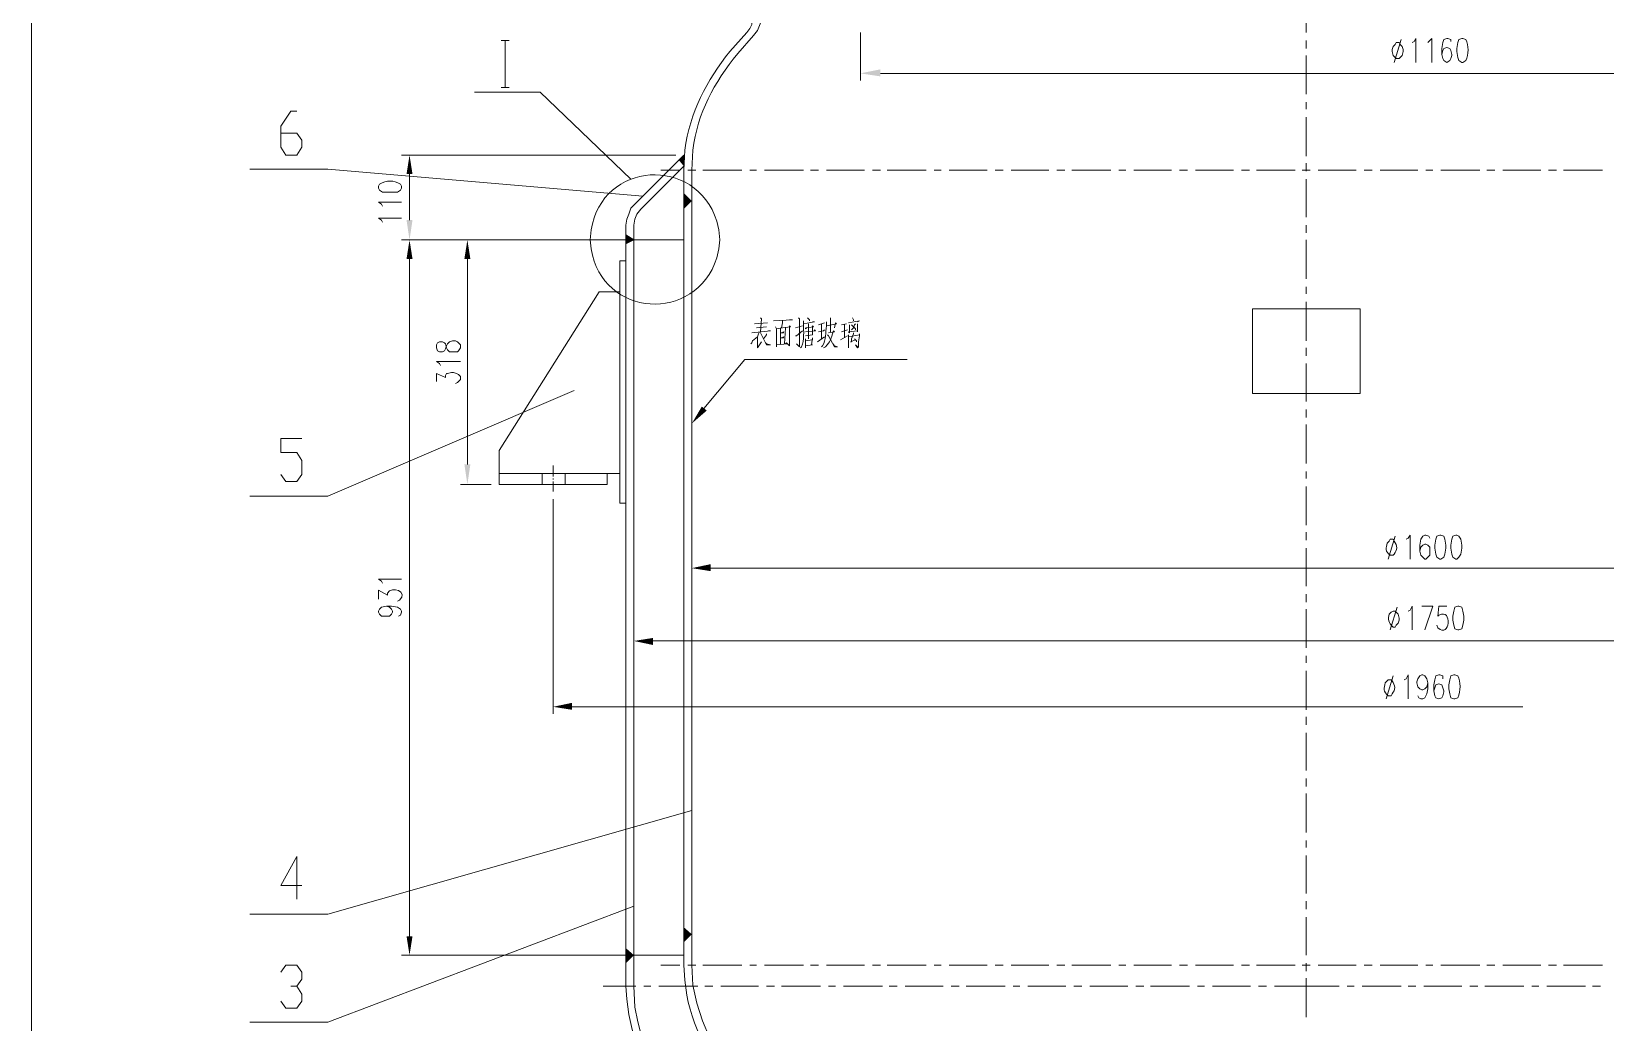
# Model space of a CAD drawing. Header units: millimetres. Extents: x 0 to 819, y 0 to 1152.
# Drawn here: x 43.6 to 327.6, y 778.9 to 957.7 of the extents above; entities that cross this region are included whole.
import ezdxf

# ---------------------------------------------------------------- set-up
doc = ezdxf.new("R2010")
doc.units = ezdxf.units.MM
doc.layers.add('1', color=7, linetype='Continuous')

msp = doc.modelspace()

# ---------------------------------------------------------------- hatches: boundary and pattern name
h = msp.add_hatch(color=0)
h.dxf.hatch_style = 2
h.paths.add_polyline_path([(196.74, 950.901732), (196.74, 949.641732), (193.14, 950.181732)])
h = msp.add_hatch(color=0)
h.dxf.hatch_style = 2
h.paths.add_polyline_path([(111.24, 932.001732), (112.32, 932.001732), (111.78, 935.421732)])
h = msp.add_hatch(color=0)
h.dxf.hatch_style = 2
h.paths.add_polyline_path([(161.28, 933.441732), (161.28, 935.421732), (160.38, 934.521732)])
h = msp.add_hatch(color=0)
h.dxf.hatch_style = 2
h.paths.add_polyline_path([(162.72, 927.141732), (161.28, 928.581732), (161.28, 925.701732)])
h = msp.add_hatch(color=0)
h.dxf.hatch_style = 2
h.paths.add_polyline_path([(111.24, 923.721732), (112.32, 923.721732), (111.78, 920.121732)])
h = msp.add_hatch(color=0)
h.dxf.hatch_style = 2
h.paths.add_polyline_path([(150.84, 921.021732), (150.84, 920.121732), (152.28, 920.121732)])
h = msp.add_hatch(color=0)
h.dxf.hatch_style = 2
h.paths.add_polyline_path([(111.24, 916.701732), (112.32, 916.701732), (111.78, 920.121732)])
h = msp.add_hatch(color=0)
h.dxf.hatch_style = 2
h.paths.add_polyline_path([(121.68, 916.701732), (122.76, 916.701732), (122.22, 920.121732)])
h = msp.add_hatch(color=0)
h.dxf.hatch_style = 2
h.paths.add_polyline_path([(150.84, 920.121732), (152.28, 920.121732)])
h = msp.add_hatch(color=0)
h.dxf.hatch_style = 2
h.paths.add_polyline_path([(150.84, 920.121732), (152.28, 920.121732)])
h = msp.add_hatch(color=0)
h.dxf.hatch_style = 2
h.paths.add_polyline_path([(150.84, 920.121732), (152.28, 920.121732), (150.84, 919.401732)])
h = msp.add_hatch(color=0)
h.dxf.hatch_style = 2
h.paths.add_polyline_path([(165.42, 889.341732), (162.72, 887.001732), (164.52, 890.061732)])
h = msp.add_hatch(color=0)
h.dxf.hatch_style = 2
h.paths.add_polyline_path([(121.68, 879.621732), (122.76, 879.621732), (122.22, 876.021732)])
h = msp.add_hatch(color=0)
h.dxf.hatch_style = 2
h.paths.add_polyline_path([(166.14, 861.621732), (166.14, 860.361732), (162.72, 860.901732)])
h = msp.add_hatch(color=0)
h.dxf.hatch_style = 2
h.paths.add_polyline_path([(155.7, 848.301732), (155.7, 847.041732), (152.28, 847.761732)])
h = msp.add_hatch(color=0)
h.dxf.hatch_style = 2
h.paths.add_polyline_path([(141.12, 836.601732), (141.12, 835.341732), (137.7, 835.881732)])
h = msp.add_hatch(color=0)
h.dxf.hatch_style = 2
h.paths.add_polyline_path([(162.72, 794.841732), (161.28, 796.101732), (161.28, 793.401732)])
h = msp.add_hatch(color=0)
h.dxf.hatch_style = 2
h.paths.add_polyline_path([(111.24, 794.481732), (112.32, 794.481732), (111.78, 791.061732)])
h = msp.add_hatch(color=0)
h.dxf.hatch_style = 2
h.paths.add_polyline_path([(152.28, 791.061732), (150.84, 792.321732), (150.84, 789.621732)])

# ---------------------------------------------------------------- linework, layer by layer
at = {"layer": '1', "color": 0, "lineweight": 18}
for points in [[(819, 14.361732), (43.56, 14.361732), (43.56, 1151.601732), (819, 1151.601732), (819, 14.361732)], [(172.62, 957.561732), (173.16, 958.281732), (173.52, 959.001732), (173.52, 959.901732), (173.52, 960.801732), (173.16, 961.701732)], [(173.88, 957.021732), (174.6, 957.921732), (174.96, 958.821732), (175.32, 959.721732), (175.32, 960.801732), (175.14, 961.881732), (174.78, 962.781732)], [(161.28, 935.421732), (152.46, 926.601732)], [(161.28, 933.441732), (153.54, 925.701732)], [(161.28, 932.721732), (161.28, 789.261732)], [(162.72, 932.721732), (162.72, 789.261732)], [(152.46, 926.601732), (151.74, 925.881732), (151.38, 924.801732), (151.02, 923.901732), (150.84, 922.821732)], [(153.54, 925.701732), (152.82, 924.801732), (152.46, 923.901732), (152.28, 922.821732)], [(150.84, 909.141732), (150.84, 922.821732)], [(152.28, 785.481732), (152.28, 922.821732)], [(150.84, 920.121732), (161.28, 920.121732)], [(150.84, 916.341732), (149.76, 916.341732), (149.76, 872.601732)], [(149.76, 910.761732), (145.98, 910.761732), (127.98, 882.141732), (127.98, 876.021732)], [(150.84, 785.481732), (150.84, 910.401732)], [(149.76, 878.001732), (127.98, 878.001732)], [(127.98, 876.021732), (147.42, 876.021732), (147.42, 878.001732)], [(135.72, 876.021732), (135.72, 878.001732)], [(139.86, 876.021732), (139.86, 878.001732)], [(150.84, 872.601732), (149.76, 872.601732)], [(150.84, 791.061732), (161.28, 791.061732)]]:
    msp.add_lwpolyline(points, dxfattribs=at)
at = {"layer": '1', "color": 0, "lineweight": 9}
for points in [[(273.6, 961.521732), (273.6, 957.561732)], [(193.14, 957.561732), (193.14, 948.921732)], [(128.34, 956.121732), (129.78, 956.121732)], [(129.06, 956.121732), (129.06, 947.661732)], [(273.6, 956.121732), (273.6, 954.681732)], [(289.8, 955.761732), (289.62, 955.401732), (289.26, 955.041732), (289.08, 954.501732), (289.08, 954.141732), (289.26, 953.421732), (289.62, 953.061732), (289.8, 952.881732), (290.34, 952.881732), (290.52, 953.061732), (290.88, 953.421732), (291.06, 954.141732), (291.06, 954.501732), (290.88, 955.041732), (290.52, 955.401732), (290.34, 955.761732), (289.8, 955.761732)], [(290.7, 956.301732), (289.44, 952.161732)], [(292.68, 955.761732), (293.04, 955.941732), (293.4, 956.481732), (293.4, 952.161732)], [(295.56, 955.761732), (295.74, 955.941732), (296.28, 956.481732), (296.28, 952.161732)], [(299.7, 955.941732), (299.7, 956.301732), (299.16, 956.481732), (298.98, 956.481732), (298.44, 956.301732), (298.26, 955.761732), (298.08, 954.681732), (298.08, 953.601732), (298.26, 952.881732), (298.44, 952.521732), (298.98, 952.161732), (298.98, 952.161732), (299.52, 952.521732), (299.7, 952.881732), (299.88, 953.421732), (299.88, 953.601732), (299.7, 954.321732), (299.52, 954.681732), (298.98, 954.861732), (298.98, 954.861732), (298.44, 954.681732), (298.26, 954.321732), (298.08, 953.601732)], [(273.6, 953.421732), (273.6, 946.401732)], [(196.74, 950.181732), (347.94, 950.181732)], [(151.74, 931.101732), (135.36, 946.761732), (123.48, 946.761732)], [(128.34, 947.661732), (129.78, 947.661732)], [(88.56, 939.381732), (91.44, 939.381732), (92.34, 938.121732), (92.34, 936.861732), (91.44, 935.421732), (89.46, 935.421732), (88.56, 936.861732), (88.56, 940.641732), (90.36, 943.341732), (91.44, 943.341732)], [(273.6, 944.961732), (273.6, 943.701732)], [(273.6, 942.261732), (273.6, 935.241732)], [(159.84, 935.421732), (110.34, 935.421732)], [(153.9, 928.041732), (97.02, 932.901732), (82.98, 932.901732)], [(111.78, 932.001732), (111.78, 923.721732)], [(157.14, 932.721732), (160.56, 932.721732)], [(162, 932.721732), (163.44, 932.721732)], [(164.7, 932.721732), (171.72, 932.721732)], [(173.16, 932.721732), (174.42, 932.721732)], [(175.86, 932.721732), (182.88, 932.721732)], [(184.14, 932.721732), (185.58, 932.721732)], [(187.02, 932.721732), (193.86, 932.721732)], [(195.3, 932.721732), (196.74, 932.721732)], [(198, 932.721732), (205.02, 932.721732)], [(206.46, 932.721732), (207.72, 932.721732)], [(209.16, 932.721732), (216, 932.721732)], [(217.44, 932.721732), (218.88, 932.721732)], [(220.32, 932.721732), (227.16, 932.721732)], [(228.6, 932.721732), (230.04, 932.721732)], [(231.3, 932.721732), (238.32, 932.721732)], [(239.76, 932.721732), (241.02, 932.721732)], [(242.46, 932.721732), (249.3, 932.721732)], [(250.74, 932.721732), (252.18, 932.721732)], [(253.62, 932.721732), (260.46, 932.721732)], [(261.9, 932.721732), (263.34, 932.721732)], [(264.6, 932.721732), (271.62, 932.721732)], [(272.88, 932.721732), (274.32, 932.721732)], [(273.6, 933.981732), (273.6, 932.541732)], [(275.76, 932.721732), (282.6, 932.721732)], [(284.04, 932.721732), (285.48, 932.721732)], [(286.92, 932.721732), (293.76, 932.721732)], [(295.2, 932.721732), (296.46, 932.721732)], [(297.9, 932.721732), (304.92, 932.721732)], [(306.18, 932.721732), (307.62, 932.721732)], [(309.06, 932.721732), (315.9, 932.721732)], [(317.34, 932.721732), (318.78, 932.721732)], [(320.04, 932.721732), (327.06, 932.721732)], [(273.6, 931.101732), (273.6, 924.261732)], [(106.92, 926.241732), (106.74, 926.601732), (106.2, 926.961732), (110.34, 926.961732)], [(106.92, 923.361732), (106.74, 923.721732), (106.2, 924.081732), (110.34, 924.081732)], [(150.84, 919.401732), (152.28, 920.121732), (150.84, 921.021732)], [(273.6, 922.821732), (273.6, 921.381732)], [(154.62, 920.121732), (110.34, 920.121732)], [(117.9, 920.121732), (110.34, 920.121732)], [(150.84, 920.121732), (120.96, 920.121732)], [(273.6, 920.121732), (273.6, 913.101732)], [(111.78, 916.701732), (111.78, 794.481732)], [(122.22, 916.701732), (122.22, 879.621732)], [(273.6, 911.661732), (273.6, 910.401732)], [(273.6, 908.961732), (273.6, 901.941732)], [(263.88, 907.701732), (263.88, 892.401732), (283.32, 892.401732)], [(263.88, 907.701732), (283.32, 907.701732)], [(283.32, 907.701732), (283.32, 892.401732)], [(174.96, 903.561732), (174.78, 903.201732), (174.6, 902.661732), (173.7, 901.941732), (173.52, 901.581732), (173.34, 901.401732)], [(173.52, 903.381732), (176.94, 903.741732), (176.76, 903.741732), (176.58, 903.741732)], [(174.06, 905.001732), (176.4, 905.181732)], [(174.42, 904.281732), (176.22, 904.461732)], [(175.14, 906.081732), (175.32, 905.901732), (175.14, 903.561732)], [(175.14, 903.381732), (176.22, 901.221732), (176.94, 901.221732), (176.22, 901.401732), (176.04, 901.581732)], [(177.48, 905.541732), (180.9, 905.721732), (180.72, 905.721732), (180.36, 905.721732)], [(177.84, 904.461732), (178.02, 904.101732), (178.02, 901.941732), (178.02, 900.861732), (178.02, 901.221732), (180, 901.401732), (179.82, 901.581732), (179.64, 901.401732)], [(180, 901.401732), (180.36, 901.041732), (180.36, 901.221732), (180.36, 902.841732), (180.36, 904.641732), (180.54, 904.461732), (179.1, 904.281732), (178.02, 904.101732)], [(178.74, 904.281732), (178.74, 901.401732)], [(178.74, 903.381732), (179.28, 903.381732), (179.28, 903.561732), (179.1, 903.381732)], [(179.1, 905.541732), (179.1, 905.181732), (178.92, 904.281732)], [(179.64, 904.281732), (179.46, 901.401732)], [(181.44, 904.281732), (182.7, 904.641732)], [(181.44, 902.841732), (181.44, 902.841732), (181.62, 902.841732), (182.7, 903.741732)], [(181.98, 906.081732), (182.16, 905.901732), (182.16, 905.721732), (182.16, 905.901732), (182.16, 901.401732), (182.16, 900.861732), (181.62, 901.401732)], [(182.88, 905.001732), (184.86, 905.361732), (184.86, 905.361732), (184.5, 905.361732)], [(183.24, 904.281732), (183.24, 904.101732), (183.42, 904.281732), (184.68, 904.461732), (184.5, 904.641732), (184.5, 904.281732), (184.5, 903.021732), (184.5, 903.021732), (183.24, 902.841732)], [(183.24, 903.561732), (185.04, 903.741732), (184.86, 903.921732), (184.86, 903.741732)], [(183.6, 906.081732), (183.96, 905.721732), (183.96, 905.541732)], [(183.78, 905.001732), (183.78, 904.821732), (183.78, 902.301732)], [(186.66, 905.181732), (185.58, 904.821732)], [(186.66, 903.921732), (186.48, 903.741732), (185.58, 903.561732)], [(186.12, 905.001732), (186.12, 902.301732)], [(187.02, 904.641732), (188.82, 905.001732), (188.64, 905.181732), (188.46, 904.281732)], [(187.74, 906.081732), (187.74, 903.561732)], [(189.72, 904.821732), (190.62, 905.001732)], [(190.8, 903.921732), (189.72, 903.561732)], [(190.26, 902.481732), (190.26, 904.821732)], [(190.98, 905.181732), (192.96, 905.541732), (192.96, 905.541732), (192.6, 905.361732)], [(191.16, 904.821732), (191.16, 903.381732), (190.98, 903.561732), (192.6, 903.741732)], [(191.88, 903.381732), (191.88, 903.201732), (191.52, 902.301732), (191.52, 901.761732), (191.34, 901.761732), (192.24, 902.121732), (192.06, 902.301732), (192.42, 901.941732), (192.42, 901.761732)], [(192.24, 905.001732), (192.06, 904.821732), (191.88, 904.281732), (191.52, 903.921732)], [(191.52, 904.821732), (192.06, 904.281732), (192.24, 904.101732), (192.24, 903.921732)], [(191.7, 906.081732), (191.88, 905.721732), (191.88, 905.541732)], [(192.6, 905.001732), (192.6, 904.641732), (192.6, 903.561732)], [(116.64, 900.681732), (116.82, 900.141732), (117.18, 899.961732), (117.72, 899.961732), (118.08, 900.141732), (118.26, 900.501732), (118.44, 901.041732), (118.62, 901.401732), (118.98, 901.761732), (119.52, 901.941732), (120.06, 901.941732), (120.42, 901.761732), (120.6, 901.581732), (120.96, 901.221732), (120.96, 900.681732), (120.6, 900.141732), (120.42, 899.961732), (120.06, 899.961732), (119.52, 899.961732), (118.98, 899.961732), (118.62, 900.321732), (118.44, 900.681732), (118.26, 901.401732), (118.08, 901.581732), (117.72, 901.761732), (117.18, 901.761732), (116.82, 901.581732), (116.64, 901.221732), (116.64, 900.681732)], [(174.6, 902.661732), (174.6, 902.481732), (174.6, 900.861732), (174.6, 900.681732), (175.32, 901.761732)], [(176.22, 903.201732), (176.22, 903.021732), (175.68, 902.301732)], [(178.74, 902.481732), (179.28, 902.481732), (179.28, 902.661732), (179.1, 902.481732)], [(183.24, 902.301732), (183.24, 901.941732), (183.24, 900.681732), (183.24, 900.861732), (183.24, 901.041732), (184.5, 901.221732), (184.32, 901.221732), (184.5, 902.481732), (184.5, 902.301732), (184.5, 902.121732), (183.24, 901.941732)], [(185.4, 901.761732), (186.66, 902.661732)], [(187.2, 903.021732), (187.38, 902.841732), (188.46, 900.861732), (189, 900.861732), (188.46, 901.041732), (188.28, 901.401732)], [(189.54, 902.121732), (190.8, 902.841732)], [(190.98, 902.661732), (192.96, 903.021732), (192.96, 903.201732), (192.96, 902.841732), (192.78, 901.761732), (192.78, 901.221732), (192.78, 900.861732), (192.6, 900.681732), (192.24, 901.221732), (192.6, 900.861732)], [(190.98, 903.021732), (190.98, 900.681732), (190.98, 901.221732)], [(273.6, 900.681732), (273.6, 899.241732)], [(117.36, 897.441732), (117.18, 897.801732), (116.64, 898.161732), (120.96, 898.161732)], [(164.88, 889.701732), (172.26, 898.521732), (201.6, 898.521732)], [(273.6, 897.801732), (273.6, 890.961732)], [(116.64, 894.561732), (116.64, 896.001732), (118.26, 895.281732), (118.26, 895.641732), (118.44, 896.001732), (118.62, 896.001732), (119.34, 896.181732), (119.7, 896.181732), (120.24, 896.001732), (120.6, 895.821732), (120.96, 895.461732), (120.96, 894.921732), (120.6, 894.561732), (120.42, 894.381732), (120.06, 894.201732)], [(82.98, 873.861732), (97.02, 873.861732), (141.48, 892.941732)], [(273.6, 889.521732), (273.6, 888.081732)], [(273.6, 886.821732), (273.6, 879.801732)], [(88.56, 877.821732), (89.46, 876.561732), (91.44, 876.561732), (92.34, 877.821732), (92.34, 880.341732), (91.44, 881.781732), (88.56, 881.781732), (88.56, 884.301732), (92.34, 884.301732)], [(137.7, 877.461732), (137.7, 879.441732)], [(273.6, 878.361732), (273.6, 877.101732)], [(126.54, 876.021732), (120.96, 876.021732)], [(137.7, 876.921732), (137.7, 877.101732)], [(137.7, 874.761732), (137.7, 876.561732)], [(273.6, 875.661732), (273.6, 868.641732)], [(137.7, 873.321732), (137.7, 834.621732)], [(273.6, 867.381732), (273.6, 865.941732)], [(289.62, 866.661732), (288.36, 862.521732)], [(291.6, 866.121732), (291.96, 866.301732), (292.32, 866.841732), (292.32, 862.521732)], [(295.92, 866.301732), (295.74, 866.661732), (295.2, 866.841732), (295.02, 866.841732), (294.66, 866.661732), (294.3, 866.121732), (294.12, 865.041732), (294.12, 863.961732), (294.3, 863.241732), (294.66, 862.881732), (295.02, 862.521732), (295.2, 862.521732), (295.56, 862.881732), (295.92, 863.241732), (295.92, 863.781732), (295.92, 863.961732), (295.92, 864.681732), (295.56, 865.041732), (295.2, 865.221732), (295.02, 865.221732), (294.66, 865.041732), (294.3, 864.681732), (294.12, 863.961732)], [(297.72, 866.841732), (297.18, 866.661732), (297, 866.121732), (296.82, 865.041732), (296.82, 864.501732), (297, 863.421732), (297.18, 862.881732), (297.72, 862.521732), (297.9, 862.521732), (298.44, 862.881732), (298.62, 863.421732), (298.8, 864.501732), (298.8, 865.041732), (298.62, 866.121732), (298.44, 866.661732), (297.9, 866.841732), (297.72, 866.841732)], [(300.6, 866.841732), (300.06, 866.661732), (299.88, 866.121732), (299.7, 865.041732), (299.7, 864.501732), (299.88, 863.421732), (300.06, 862.881732), (300.6, 862.521732), (300.78, 862.521732), (301.14, 862.881732), (301.5, 863.421732), (301.68, 864.501732), (301.68, 865.041732), (301.5, 866.121732), (301.14, 866.661732), (300.78, 866.841732), (300.6, 866.841732)], [(273.6, 864.501732), (273.6, 857.661732)], [(166.14, 860.901732), (381.24, 860.901732)], [(106.92, 858.201732), (106.74, 858.561732), (106.2, 858.921732), (110.34, 858.921732)], [(273.6, 856.221732), (273.6, 854.781732)], [(107.64, 854.061732), (108.18, 853.881732), (108.54, 853.521732), (108.72, 853.161732), (108.72, 852.981732), (108.54, 852.621732), (108.18, 852.261732), (107.64, 852.261732), (107.28, 852.261732), (106.74, 852.261732), (106.38, 852.621732), (106.2, 852.981732), (106.2, 853.161732), (106.38, 853.521732), (106.74, 853.881732), (107.64, 854.061732), (108.54, 854.061732), (109.62, 853.881732), (110.16, 853.521732), (110.34, 853.161732), (110.34, 852.981732), (110.16, 852.441732), (109.8, 852.261732)], [(152.28, 852.621732), (152.28, 846.321732)], [(273.6, 853.521732), (273.6, 846.501732)], [(289.98, 853.881732), (288.72, 849.741732)], [(291.96, 853.161732), (292.32, 853.341732), (292.68, 854.061732), (292.68, 849.741732)], [(295.02, 849.741732), (296.46, 854.061732), (294.48, 854.061732)], [(300.96, 854.061732), (300.42, 853.881732), (300.24, 853.161732), (300.06, 852.261732), (300.06, 851.541732), (300.24, 850.641732), (300.42, 849.921732), (300.96, 849.741732), (301.14, 849.741732), (301.68, 849.921732), (301.86, 850.641732), (302.04, 851.541732), (302.04, 852.261732), (301.86, 853.161732), (301.68, 853.881732), (301.14, 854.061732), (300.96, 854.061732)], [(155.7, 847.761732), (391.5, 847.761732)], [(273.6, 845.061732), (273.6, 843.801732)], [(273.6, 842.361732), (273.6, 835.341732)], [(289.26, 841.461732), (288, 837.321732)], [(291.24, 840.741732), (291.6, 840.921732), (291.96, 841.641732), (291.96, 837.321732)], [(295.56, 840.201732), (295.38, 839.481732), (295.02, 839.121732), (294.66, 838.941732), (294.48, 838.941732), (294.12, 839.121732), (293.76, 839.481732), (293.58, 840.201732), (293.58, 840.381732), (293.76, 840.921732), (294.12, 841.461732), (294.48, 841.641732), (294.66, 841.641732), (295.02, 841.461732), (295.38, 840.921732), (295.56, 840.201732), (295.56, 839.121732), (295.38, 838.221732), (295.02, 837.501732), (294.66, 837.321732), (294.3, 837.321732), (293.94, 837.501732), (293.76, 837.861732)], [(298.26, 840.921732), (298.26, 841.461732), (297.72, 841.641732), (297.54, 841.641732), (297, 841.461732), (296.82, 840.741732), (296.64, 839.841732), (296.64, 838.761732), (296.82, 837.861732), (297, 837.501732), (297.54, 837.321732), (297.54, 837.321732), (298.08, 837.501732), (298.26, 837.861732), (298.44, 838.581732), (298.44, 838.761732), (298.26, 839.301732), (298.08, 839.841732), (297.54, 840.021732), (297.54, 840.021732), (297, 839.841732), (296.82, 839.301732), (296.64, 838.761732)], [(141.12, 835.881732), (312.66, 835.881732)], [(273.6, 834.081732), (273.6, 832.641732)], [(273.6, 831.201732), (273.6, 824.361732)], [(273.6, 822.921732), (273.6, 821.481732)], [(273.6, 820.221732), (273.6, 813.201732)], [(82.98, 798.441732), (97.02, 798.441732), (162.72, 817.161732)], [(273.6, 811.761732), (273.6, 810.501732)], [(92.34, 803.661732), (88.56, 803.661732), (91.44, 808.881732), (91.44, 801.141732)], [(273.6, 809.061732), (273.6, 802.221732)], [(152.28, 799.881732), (97.02, 779.001732), (82.98, 779.001732)], [(273.6, 800.781732), (273.6, 799.341732)], [(273.6, 797.901732), (273.6, 791.061732)], [(150.84, 791.061732), (110.34, 791.061732)], [(88.56, 788.001732), (89.46, 789.261732), (91.44, 789.261732), (92.34, 788.001732), (92.34, 786.741732), (91.44, 785.481732), (90.36, 785.481732)], [(157.14, 789.261732), (160.56, 789.261732)], [(162, 789.261732), (163.44, 789.261732)], [(164.7, 789.261732), (171.72, 789.261732)], [(173.16, 789.261732), (174.42, 789.261732)], [(175.86, 789.261732), (182.88, 789.261732)], [(184.14, 789.261732), (185.58, 789.261732)], [(187.02, 789.261732), (193.86, 789.261732)], [(195.3, 789.261732), (196.74, 789.261732)], [(198, 789.261732), (205.02, 789.261732)], [(206.46, 789.261732), (207.72, 789.261732)], [(209.16, 789.261732), (216, 789.261732)], [(217.44, 789.261732), (218.88, 789.261732)], [(220.32, 789.261732), (227.16, 789.261732)], [(228.6, 789.261732), (230.04, 789.261732)], [(231.3, 789.261732), (238.32, 789.261732)], [(239.76, 789.261732), (241.02, 789.261732)], [(242.46, 789.261732), (249.3, 789.261732)], [(250.74, 789.261732), (252.18, 789.261732)], [(253.62, 789.261732), (260.46, 789.261732)], [(261.9, 789.261732), (263.34, 789.261732)], [(264.6, 789.261732), (271.62, 789.261732)], [(272.88, 789.261732), (274.32, 789.261732)], [(273.6, 789.621732), (273.6, 788.181732)], [(273.6, 786.921732), (273.6, 779.901732)], [(275.76, 789.261732), (282.6, 789.261732)], [(284.04, 789.261732), (285.48, 789.261732)], [(286.92, 789.261732), (293.76, 789.261732)], [(295.2, 789.261732), (296.46, 789.261732)], [(297.9, 789.261732), (304.92, 789.261732)], [(306.18, 789.261732), (307.62, 789.261732)], [(309.06, 789.261732), (315.9, 789.261732)], [(317.34, 789.261732), (318.78, 789.261732)], [(320.04, 789.261732), (327.06, 789.261732)], [(91.44, 785.481732), (92.34, 784.041732), (92.34, 782.781732), (91.44, 781.521732), (89.46, 781.521732), (88.56, 782.781732)], [(146.7, 785.481732), (152.64, 785.481732)], [(154.08, 785.481732), (155.34, 785.481732)], [(156.78, 785.481732), (163.8, 785.481732)], [(165.06, 785.481732), (166.5, 785.481732)], [(167.94, 785.481732), (174.78, 785.481732)], [(176.22, 785.481732), (177.66, 785.481732)], [(178.92, 785.481732), (185.94, 785.481732)], [(187.38, 785.481732), (188.64, 785.481732)], [(190.08, 785.481732), (197.1, 785.481732)], [(198.36, 785.481732), (199.8, 785.481732)], [(201.24, 785.481732), (208.08, 785.481732)], [(209.52, 785.481732), (210.96, 785.481732)], [(212.22, 785.481732), (219.24, 785.481732)], [(220.68, 785.481732), (221.94, 785.481732)], [(223.38, 785.481732), (230.22, 785.481732)], [(231.66, 785.481732), (233.1, 785.481732)], [(234.54, 785.481732), (241.38, 785.481732)], [(242.82, 785.481732), (244.26, 785.481732)], [(245.52, 785.481732), (252.54, 785.481732)], [(253.98, 785.481732), (255.24, 785.481732)], [(256.68, 785.481732), (263.52, 785.481732)], [(264.96, 785.481732), (266.4, 785.481732)], [(267.84, 785.481732), (273.6, 785.481732)], [(279.54, 785.481732), (273.6, 785.481732)], [(282.24, 785.481732), (280.98, 785.481732)], [(290.7, 785.481732), (283.68, 785.481732)], [(293.4, 785.481732), (291.96, 785.481732)], [(301.68, 785.481732), (294.84, 785.481732)], [(304.56, 785.481732), (303.12, 785.481732)], [(312.84, 785.481732), (305.82, 785.481732)], [(315.54, 785.481732), (314.28, 785.481732)], [(324, 785.481732), (316.98, 785.481732)], [(326.7, 785.481732), (325.26, 785.481732)]]:
    msp.add_lwpolyline(points, dxfattribs=at)
at = {"layer": '1', "color": 0, "lineweight": 18}
for points, knots in [([(172.62, 957.561732), (172.62, 957.561732), (169.56, 954.141732), (169.56, 954.141732), (165.42, 948.921732), (162.36, 943.161732), (161.46, 936.321732), (161.46, 936.321732), (161.28, 932.721732), (161.28, 932.721732)], [0, 0, 0, 0, 1, 1, 1, 2, 2, 2, 3, 3, 3, 3]), ([(173.88, 957.021732), (173.88, 957.021732), (171, 953.781732), (171, 953.781732), (166.68, 948.381732), (163.8, 943.161732), (162.9, 936.321732), (162.9, 936.321732), (162.72, 932.721732), (162.72, 932.721732)], [0, 0, 0, 0, 1, 1, 1, 2, 2, 2, 3, 3, 3, 3]), ([(161.28, 789.261732), (161.28, 789.261732), (161.46, 786.561732), (161.46, 786.561732), (161.46, 786.561732), (161.82, 783.861732), (161.82, 783.861732), (164.34, 770.181732), (176.4, 759.381732), (188.1, 752.541732), (188.1, 752.541732), (191.7, 750.561732), (191.7, 750.561732), (191.7, 750.561732), (195.3, 748.581732), (195.3, 748.581732), (213.66, 739.581732), (234.54, 735.081732), (254.88, 733.281732), (254.88, 733.281732), (260.1, 732.921732), (260.1, 732.921732), (260.1, 732.921732), (265.14, 732.741732), (265.14, 732.741732)], [0, 0, 0, 0, 1, 1, 1, 2, 2, 2, 3, 3, 3, 4, 4, 4, 5, 5, 5, 6, 6, 6, 7, 7, 7, 8, 8, 8, 8]), ([(162.72, 789.261732), (162.72, 789.261732), (162.9, 785.661732), (162.9, 785.661732), (168.84, 750.021732), (228.6, 735.801732), (258.48, 734.541732), (258.48, 734.541732), (265.68, 734.001732), (265.68, 734.001732)], [0, 0, 0, 0, 1, 1, 1, 2, 2, 2, 3, 3, 3, 3]), ([(281.52, 734.001732), (281.52, 734.001732), (288.72, 734.541732), (288.72, 734.541732), (318.6, 735.801732), (378.36, 750.021732), (384.48, 785.661732), (384.48, 785.661732), (384.66, 789.261732), (384.66, 789.261732)], [0, 0, 0, 0, 1, 1, 1, 2, 2, 2, 3, 3, 3, 3]), ([(282.06, 732.741732), (282.06, 732.741732), (287.28, 732.921732), (287.28, 732.921732), (287.28, 732.921732), (292.5, 733.281732), (292.5, 733.281732), (312.84, 735.261732), (333.36, 739.581732), (352.08, 748.581732), (352.08, 748.581732), (355.68, 750.561732), (355.68, 750.561732), (355.68, 750.561732), (359.1, 752.541732), (359.1, 752.541732), (370.8, 759.381732), (382.86, 770.181732), (385.56, 783.861732), (385.56, 783.861732), (385.92, 786.561732), (385.92, 786.561732), (385.92, 786.561732), (386.1, 789.261732), (386.1, 789.261732)], [0, 0, 0, 0, 1, 1, 1, 2, 2, 2, 3, 3, 3, 4, 4, 4, 5, 5, 5, 6, 6, 6, 7, 7, 7, 8, 8, 8, 8]), ([(150.84, 785.481732), (150.84, 785.481732), (151.02, 783.141732), (151.02, 783.141732), (153.72, 753.081732), (193.5, 736.161732), (218.52, 730.041732), (218.52, 730.041732), (226.62, 728.241732), (226.62, 728.241732)], [0, 0, 0, 0, 1, 1, 1, 2, 2, 2, 3, 3, 3, 3]), ([(152.28, 785.481732), (152.28, 785.481732), (152.46, 781.701732), (152.46, 781.701732), (156.78, 752.901732), (195.66, 737.061732), (220.32, 731.121732), (220.32, 731.121732), (227.34, 729.501732), (227.34, 729.501732)], [0, 0, 0, 0, 1, 1, 1, 2, 2, 2, 3, 3, 3, 3]), ([(297.18, 726.081732), (297.18, 726.081732), (304.56, 726.981732), (304.56, 726.981732), (334.26, 730.401732), (389.34, 746.601732), (394.74, 781.701732), (394.74, 781.701732), (395.1, 785.481732), (395.1, 785.481732)], [0, 0, 0, 0, 1, 1, 1, 2, 2, 2, 3, 3, 3, 3]), ([(297.18, 724.641732), (297.18, 724.641732), (302.4, 725.181732), (302.4, 725.181732), (333.36, 728.421732), (392.04, 745.341732), (396.36, 782.781732), (396.36, 782.781732), (396.36, 785.481732), (396.36, 785.481732)], [0, 0, 0, 0, 1, 1, 1, 2, 2, 2, 3, 3, 3, 3])]:
    msp.add_open_spline(points, degree=3, knots=knots, dxfattribs=at)
at = {"layer": '1', "color": 0, "lineweight": 9}
for points, knots in [([(301.68, 956.481732), (301.68, 956.481732), (301.14, 956.301732), (301.14, 956.301732), (301.14, 956.301732), (300.96, 955.761732), (300.96, 955.761732), (300.96, 955.761732), (300.78, 954.681732), (300.78, 954.681732), (300.78, 954.681732), (300.78, 954.141732), (300.78, 954.141732), (300.78, 954.141732), (300.96, 953.061732), (300.96, 953.061732), (300.96, 953.061732), (301.14, 952.521732), (301.14, 952.521732), (301.14, 952.521732), (301.68, 952.161732), (301.68, 952.161732), (301.68, 952.161732), (301.86, 952.161732), (301.86, 952.161732), (301.86, 952.161732), (302.4, 952.521732), (302.4, 952.521732), (302.94, 953.601732), (302.94, 955.221732), (302.4, 956.301732), (302.4, 956.301732), (301.86, 956.481732), (301.86, 956.481732), (301.86, 956.481732), (301.68, 956.481732), (301.68, 956.481732)], [0, 0, 0, 0, 1, 1, 1, 2, 2, 2, 3, 3, 3, 4, 4, 4, 5, 5, 5, 6, 6, 6, 7, 7, 7, 8, 8, 8, 9, 9, 9, 10, 10, 10, 11, 11, 11, 12, 12, 12, 12]), ([(167.76, 920.121732), (167.76, 920.121732), (167.58, 921.921732), (167.58, 921.921732), (167.58, 921.921732), (167.22, 923.541732), (167.22, 923.541732), (163.44, 935.421732), (146.52, 934.341732), (144.54, 921.921732), (144.54, 921.921732), (144.36, 920.121732), (144.36, 920.121732), (144.36, 920.121732), (144.54, 918.501732), (144.54, 918.501732), (146.52, 906.081732), (163.44, 905.001732), (167.22, 916.881732), (167.22, 916.881732), (167.58, 918.501732), (167.58, 918.501732), (167.58, 918.501732), (167.76, 920.121732), (167.76, 920.121732)], [0, 0, 0, 0, 1, 1, 1, 2, 2, 2, 3, 3, 3, 4, 4, 4, 5, 5, 5, 6, 6, 6, 7, 7, 7, 8, 8, 8, 8]), ([(106.2, 929.481732), (106.2, 929.481732), (106.38, 929.121732), (106.38, 929.121732), (106.38, 929.121732), (106.92, 928.761732), (106.92, 928.761732), (106.92, 928.761732), (108, 928.761732), (108, 928.761732), (108, 928.761732), (108.54, 928.761732), (108.54, 928.761732), (108.54, 928.761732), (109.62, 928.761732), (109.62, 928.761732), (109.62, 928.761732), (110.16, 929.121732), (110.16, 929.121732), (110.16, 929.121732), (110.34, 929.481732), (110.34, 929.481732), (110.34, 929.481732), (110.34, 929.841732), (110.34, 929.841732), (110.34, 929.841732), (110.16, 930.201732), (110.16, 930.201732), (108.9, 930.921732), (107.64, 930.921732), (106.38, 930.201732), (106.38, 930.201732), (106.2, 929.841732), (106.2, 929.841732), (106.2, 929.841732), (106.2, 929.481732), (106.2, 929.481732)], [0, 0, 0, 0, 1, 1, 1, 2, 2, 2, 3, 3, 3, 4, 4, 4, 5, 5, 5, 6, 6, 6, 7, 7, 7, 8, 8, 8, 9, 9, 9, 10, 10, 10, 11, 11, 11, 12, 12, 12, 12]), ([(182.88, 905.541732), (182.88, 905.541732), (182.88, 905.001732), (182.88, 905.001732), (182.88, 903.741732), (183.06, 901.941732), (182.52, 900.861732), (182.52, 900.861732), (182.34, 900.681732), (182.34, 900.681732)], [0, 0, 0, 0, 1, 1, 1, 2, 2, 2, 3, 3, 3, 3]), ([(187.02, 905.361732), (187.02, 905.361732), (187.02, 904.641732), (187.02, 904.641732), (186.84, 903.381732), (187.02, 902.121732), (186.3, 901.041732), (186.3, 901.041732), (186.12, 900.861732), (186.12, 900.861732)], [0, 0, 0, 0, 1, 1, 1, 2, 2, 2, 3, 3, 3, 3]), ([(187.38, 903.381732), (187.38, 903.381732), (188.46, 903.561732), (188.46, 903.561732), (188.46, 903.561732), (188.28, 903.741732), (188.28, 903.741732), (188.28, 903.741732), (188.1, 903.201732), (188.1, 903.201732), (187.74, 901.941732), (187.74, 901.941732), (186.84, 900.861732), (186.84, 900.861732), (186.48, 900.681732), (186.48, 900.681732)], [0, 0, 0, 0, 1, 1, 1, 2, 2, 2, 3, 3, 3, 4, 4, 4, 5, 5, 5, 5]), ([(288.72, 866.121732), (288.72, 866.121732), (288.54, 865.761732), (288.54, 865.761732), (288.54, 865.761732), (288.18, 865.401732), (288.18, 865.401732), (288, 864.681732), (287.82, 863.781732), (288.72, 863.241732), (288.72, 863.241732), (289.26, 863.241732), (289.26, 863.241732), (289.26, 863.241732), (289.44, 863.421732), (289.44, 863.421732), (289.98, 864.141732), (290.16, 865.041732), (289.44, 865.761732), (289.44, 865.761732), (289.26, 866.121732), (289.26, 866.121732), (289.26, 866.121732), (288.72, 866.121732), (288.72, 866.121732)], [0, 0, 0, 0, 1, 1, 1, 2, 2, 2, 3, 3, 3, 4, 4, 4, 5, 5, 5, 6, 6, 6, 7, 7, 7, 8, 8, 8, 8]), ([(106.2, 855.321732), (106.2, 855.321732), (106.2, 856.941732), (106.2, 856.941732), (106.2, 856.941732), (107.82, 856.041732), (107.82, 856.041732), (107.82, 856.041732), (107.82, 856.401732), (107.82, 856.401732), (108.54, 857.841732), (111.6, 856.581732), (109.98, 855.141732), (109.98, 855.141732), (109.62, 854.961732), (109.62, 854.961732)], [0, 0, 0, 0, 1, 1, 1, 2, 2, 2, 3, 3, 3, 4, 4, 4, 5, 5, 5, 5]), ([(289.26, 853.161732), (289.26, 853.161732), (288.9, 852.981732), (288.9, 852.981732), (288.9, 852.981732), (288.54, 852.621732), (288.54, 852.621732), (288.36, 851.721732), (288.36, 851.001732), (289.26, 850.281732), (289.26, 850.281732), (289.62, 850.281732), (289.62, 850.281732), (289.62, 850.281732), (289.8, 850.641732), (289.8, 850.641732), (289.8, 850.641732), (290.16, 851.001732), (290.16, 851.001732), (290.16, 851.001732), (290.34, 851.541732), (290.34, 851.541732), (290.34, 851.541732), (290.34, 851.901732), (290.34, 851.901732), (290.34, 851.901732), (290.16, 852.621732), (290.16, 852.621732), (290.16, 852.621732), (289.8, 852.981732), (289.8, 852.981732), (289.8, 852.981732), (289.62, 853.161732), (289.62, 853.161732), (289.62, 853.161732), (289.26, 853.161732), (289.26, 853.161732)], [0, 0, 0, 0, 1, 1, 1, 2, 2, 2, 3, 3, 3, 4, 4, 4, 5, 5, 5, 6, 6, 6, 7, 7, 7, 8, 8, 8, 9, 9, 9, 10, 10, 10, 11, 11, 11, 12, 12, 12, 12]), ([(298.98, 854.061732), (298.98, 854.061732), (297.54, 854.061732), (297.54, 854.061732), (297.54, 854.061732), (297.36, 852.261732), (297.36, 852.261732), (297.36, 852.261732), (297.54, 852.441732), (297.54, 852.441732), (300.06, 853.701732), (299.52, 848.121732), (297.36, 850.101732), (297.36, 850.101732), (297.18, 850.641732), (297.18, 850.641732)], [0, 0, 0, 0, 1, 1, 1, 2, 2, 2, 3, 3, 3, 4, 4, 4, 5, 5, 5, 5]), ([(300.24, 841.641732), (300.24, 841.641732), (299.7, 841.461732), (299.7, 841.461732), (299.7, 841.461732), (299.52, 840.741732), (299.52, 840.741732), (299.52, 840.741732), (299.34, 839.841732), (299.34, 839.841732), (299.34, 839.841732), (299.34, 839.121732), (299.34, 839.121732), (299.34, 839.121732), (299.52, 838.221732), (299.52, 838.221732), (299.52, 838.221732), (299.7, 837.501732), (299.7, 837.501732), (299.7, 837.501732), (300.24, 837.321732), (300.24, 837.321732), (300.24, 837.321732), (300.42, 837.321732), (300.42, 837.321732), (300.42, 837.321732), (300.96, 837.501732), (300.96, 837.501732), (301.5, 838.761732), (301.5, 840.381732), (300.96, 841.461732), (300.96, 841.461732), (300.42, 841.641732), (300.42, 841.641732), (300.42, 841.641732), (300.24, 841.641732), (300.24, 841.641732)], [0, 0, 0, 0, 1, 1, 1, 2, 2, 2, 3, 3, 3, 4, 4, 4, 5, 5, 5, 6, 6, 6, 7, 7, 7, 8, 8, 8, 9, 9, 9, 10, 10, 10, 11, 11, 11, 12, 12, 12, 12]), ([(288.36, 840.741732), (288.36, 840.741732), (288.18, 840.561732), (288.18, 840.561732), (288.18, 840.561732), (287.82, 840.201732), (287.82, 840.201732), (287.64, 839.301732), (287.46, 838.581732), (288.36, 837.861732), (288.36, 837.861732), (288.9, 837.861732), (288.9, 837.861732), (288.9, 837.861732), (289.08, 838.221732), (289.08, 838.221732), (289.8, 838.941732), (289.62, 839.841732), (289.08, 840.561732), (289.08, 840.561732), (288.9, 840.741732), (288.9, 840.741732), (288.9, 840.741732), (288.36, 840.741732), (288.36, 840.741732)], [0, 0, 0, 0, 1, 1, 1, 2, 2, 2, 3, 3, 3, 4, 4, 4, 5, 5, 5, 6, 6, 6, 7, 7, 7, 8, 8, 8, 8])]:
    msp.add_open_spline(points, degree=3, knots=knots, dxfattribs=at)

doc.saveas('drawing.dxf')
